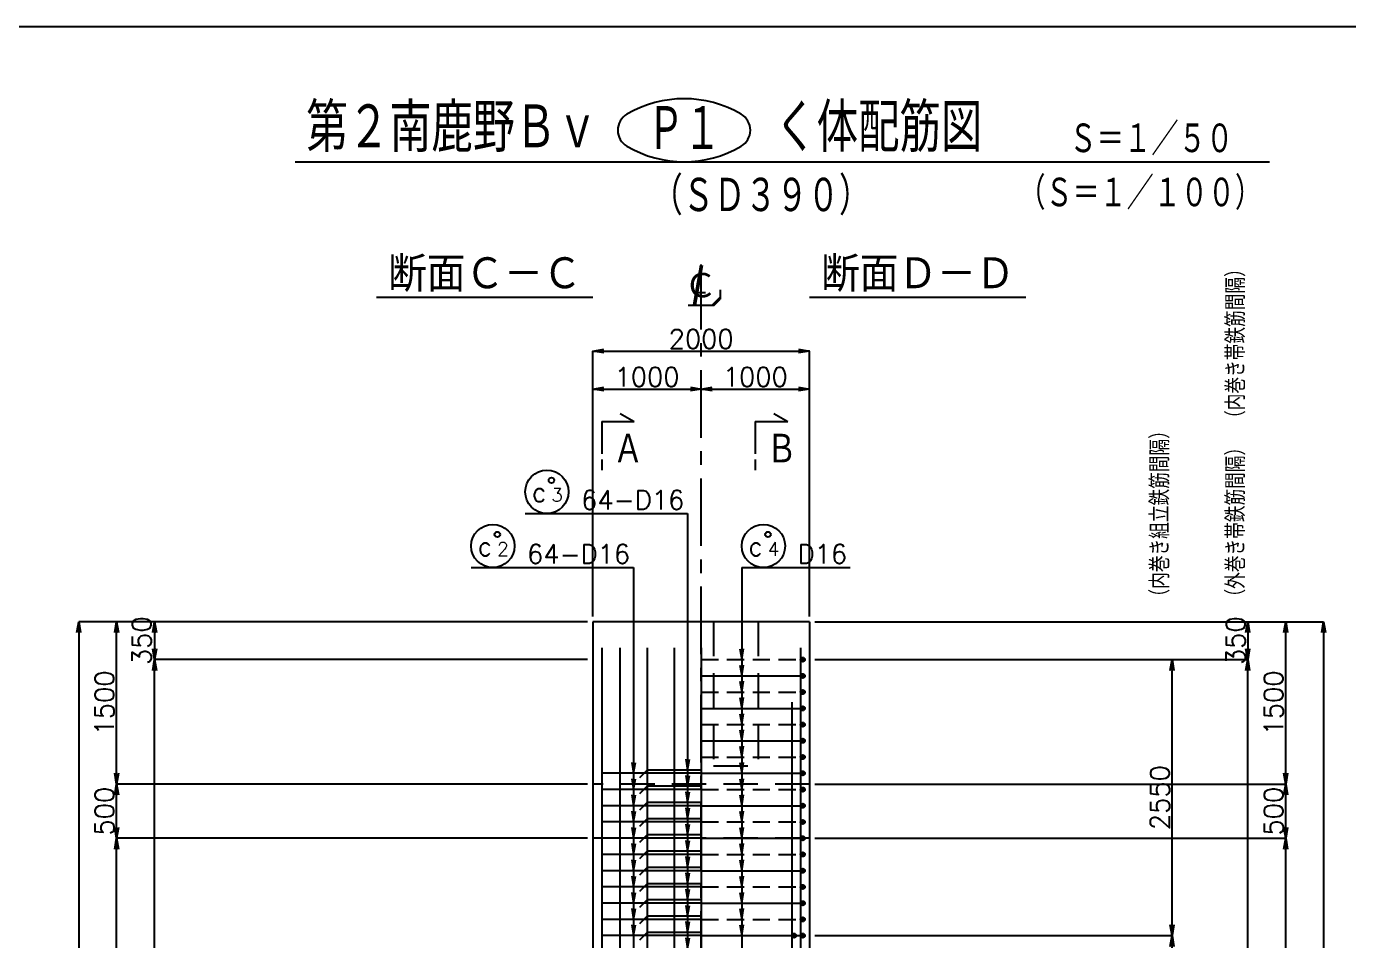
# Model space of a CAD drawing. Header units: millimetres. Extents: x -19525 to 20025, y -14225 to 14225.
# Drawn here: x -6733 to 5481, y 5405 to 13850 of the extents above; entities that cross this region are included whole.
import ezdxf
from ezdxf.enums import TextEntityAlignment as Align

# ---------------------------------------------------------------- set-up
doc = ezdxf.new("R2010")
doc.units = ezdxf.units.MM
doc.header["$PDMODE"] = 35
doc.linetypes.add('CENTER', pattern=[2, 1.25, -0.25, 0.25, -0.25])
doc.linetypes.add('HIDDEN2', pattern=[4.7625, 3.175, -1.5875])
for name, color, linetype in [('DIM-01', 2, 'Continuous'), ('DIM-02', 2, 'Continuous'), ('GAIKEI-01', 7, 'Continuous'), ('TEKKIN-01', 3, 'Continuous'), ('TEKKIN-02', 4, 'Continuous'), ('TEKKIN-03', 6, 'Continuous'), ('TEKKIN-04', 6, 'Continuous'), ('TEXT-01', 4, 'Continuous'), ('WAKU-01', 1, 'Continuous'), ('WAKU-02', 4, 'Continuous')]:
    doc.layers.add(name, color=color, linetype=linetype)
doc.styles.add('MS明朝', font='MS Mincho.ttf')
doc.styles.get("Standard").update_dxf_attribs({"font": 'txt.shx', "bigfont": 'bigfont.shx'})
doc.dimstyles.get("Standard").update_dxf_attribs({"dimscale": 50, "dimtxt": 3.5, "dimasz": 2, "dimexe": 0, "dimexo": 1, "dimgap": 0.5, "dimtad": 1, "dimdec": 0, "dimzin": 0, "dimdsep": 46, "dimtxsty": 'Standard', "dimblk1": 'OPEN', "dimblk2": 'OPEN', "dimsah": 1, "dimcen": 0, "dimclrd": 2, "dimclre": 2, "dimclrt": 6, "dimaunit": 1, "dimadec": 0, "dimazin": 0, "dimtfac": 1, "dimtdec": 4, "dimtix": 1, "dimtofl": 0, "dimtmove": 2, "dimatfit": 3, "dimldrblk": 'OPEN', "dimfxl": 0, "dimtolj": 1, "dimtzin": 0, "dimarcsym": 0})

# ---------------------------------------------------------------- blocks, each defined once
blk = doc.blocks.new('GROUP_2')
at = {"layer": 'WAKU-02', "color": 2, "linetype": 'Continuous'}
for centre, radius, start, end in [((-5265, 24280), 2084, 59.566, 120.434), ((-6148, 25782), 342, 120.434, 239.566), ((-4383, 25782), 342, 300.434, 419.566), ((-5265, 27284), 2084, 239.566, 300.434)]:
    blk.add_arc(centre, radius, start, end, dxfattribs=at)
blk = doc.blocks.new('_OPEN')
at = {"color": 0, "linetype": 'ByBlock'}
for p, q in [((-1, 0.17), (0, 0)), ((0, 0), (-1, -0.17)), ((0, 0), (-1, 0))]:
    blk.add_line(p, q, dxfattribs=at)
blk = doc.blocks.new('*D4')
at = {"color": 2, "linetype": 'ByBlock'}
for p, q in [((-1500, 8400), (-1500, 10850)), ((-1400, 10850), (400, 10850)), ((500, 8400), (500, 10850))]:
    blk.add_line(p, q, dxfattribs=at)
at = {"layer": 'DEFPOINTS', "color": 0, "linetype": 'ByBlock'}
for p in [(500, 10850), (-1500, 8350), (500, 8350)]:
    blk.add_point(p, dxfattribs=at)
at = {"color": 2, "linetype": 'ByBlock', "xscale": 100, "yscale": 100, "zscale": 100, "rotation": 180}
blk.add_blockref('_OPEN', (-1500, 10850), dxfattribs=at)
at = {"color": 2, "linetype": 'ByBlock', "xscale": 100, "yscale": 100, "zscale": 100}
blk.add_blockref('_OPEN', (500, 10850), dxfattribs=at)
at = {"color": 6, "linetype": 'ByBlock', "insert": (-500, 10962.5), "char_height": 175, "attachment_point": 5}
blk.add_mtext('\\A1;2000', dxfattribs=at)
blk = doc.blocks.new('*D7')
at = {"color": 2, "linetype": 'ByBlock'}
blk.add_line((-1400, 10500), (-600, 10500), dxfattribs=at)
at = {"layer": 'DEFPOINTS', "color": 0, "linetype": 'ByBlock'}
for p in [(-500, 10500), (-1500, 8350), (-500, 8350)]:
    blk.add_point(p, dxfattribs=at)
at = {"color": 2, "linetype": 'ByBlock', "xscale": 100, "yscale": 100, "zscale": 100, "rotation": 180}
blk.add_blockref('_OPEN', (-1500, 10500), dxfattribs=at)
at = {"color": 2, "linetype": 'ByBlock', "xscale": 100, "yscale": 100, "zscale": 100}
blk.add_blockref('_OPEN', (-500, 10500), dxfattribs=at)
at = {"color": 6, "linetype": 'ByBlock', "insert": (-1000, 10612.5), "char_height": 175, "attachment_point": 5}
blk.add_mtext('\\A1;1000', dxfattribs=at)
blk = doc.blocks.new('*D8')
at = {"color": 2, "linetype": 'ByBlock'}
blk.add_line((-400, 10500), (400, 10500), dxfattribs=at)
at = {"layer": 'DEFPOINTS', "color": 0, "linetype": 'ByBlock'}
for p in [(500, 10500), (-500, 8350), (500, 8350)]:
    blk.add_point(p, dxfattribs=at)
at = {"color": 2, "linetype": 'ByBlock', "xscale": 100, "yscale": 100, "zscale": 100, "rotation": 180}
blk.add_blockref('_OPEN', (-500, 10500), dxfattribs=at)
at = {"color": 2, "linetype": 'ByBlock', "xscale": 100, "yscale": 100, "zscale": 100}
blk.add_blockref('_OPEN', (500, 10500), dxfattribs=at)
at = {"color": 6, "linetype": 'ByBlock', "insert": (0, 10612.5), "char_height": 175, "attachment_point": 5}
blk.add_mtext('\\A1;1000', dxfattribs=at)
blk = doc.blocks.new('*D13')
at = {"color": 2, "linetype": 'ByBlock'}
for p, q in [((-1550, 8350), (-6250, 8350)), ((-6250, 8250), (-6250, -1350)), ((-1650, -1450), (-6250, -1450))]:
    blk.add_line(p, q, dxfattribs=at)
at = {"layer": 'DEFPOINTS', "color": 0, "linetype": 'ByBlock'}
for p in [(-1500, 8350), (-6250, -1450), (-1600, -1450)]:
    blk.add_point(p, dxfattribs=at)
at = {"color": 2, "linetype": 'ByBlock', "xscale": 100, "yscale": 100, "zscale": 100}
for p, rotation in [((-6250, 8350), 90.00000000000006), ((-6250, -1450), 270.0000000000001)]:
    blk.add_blockref('_OPEN', p, dxfattribs=dict(at, rotation=rotation))
at = {"color": 6, "linetype": 'ByBlock', "insert": (-6362.5, 3450), "char_height": 175, "attachment_point": 5, "rotation": 90}
blk.add_mtext('\\A1;9800', dxfattribs=at)
blk = doc.blocks.new('*D18')
at = {"color": 2, "linetype": 'ByBlock'}
for p, q in [((550, 8350), (5250, 8350)), ((5250, 8250), (5250, -1350)), ((650, -1450), (5250, -1450))]:
    blk.add_line(p, q, dxfattribs=at)
at = {"layer": 'DEFPOINTS', "color": 0, "linetype": 'ByBlock'}
for p in [(500, 8350), (600, -1450), (5250, -1450)]:
    blk.add_point(p, dxfattribs=at)
at = {"color": 2, "linetype": 'ByBlock', "xscale": 100, "yscale": 100, "zscale": 100}
for p, rotation in [((5250, 8350), 90.00000000000006), ((5250, -1450), 270.0000000000001)]:
    blk.add_blockref('_OPEN', p, dxfattribs=dict(at, rotation=rotation))
at = {"color": 6, "linetype": 'ByBlock', "insert": (5137.5, 3450), "char_height": 175, "attachment_point": 5, "rotation": 90}
blk.add_mtext('\\A1;9800', dxfattribs=at)
blk = doc.blocks.new('*D62')
at = {"color": 2, "linetype": 'ByBlock'}
blk.add_line((-5900, 6950), (-5900, 8250), dxfattribs=at)
at = {"layer": 'DEFPOINTS', "color": 0, "linetype": 'ByBlock'}
for p in [(-5900, 8350), (-1500, 8350), (-1500, 6850)]:
    blk.add_point(p, dxfattribs=at)
at = {"color": 2, "linetype": 'ByBlock', "xscale": 100, "yscale": 100, "zscale": 100}
for p, rotation in [((-5900, 8350), 90.00000000000006), ((-5900, 6850), 270.0000000000001)]:
    blk.add_blockref('_OPEN', p, dxfattribs=dict(at, rotation=rotation))
at = {"color": 6, "linetype": 'ByBlock', "insert": (-6012.5, 7600), "char_height": 175, "attachment_point": 5, "rotation": 90}
blk.add_mtext('\\A1;1500', dxfattribs=at)
blk = doc.blocks.new('*D61')
at = {"color": 2, "linetype": 'ByBlock'}
for p, q in [((-1550, 6850), (-5900, 6850)), ((-5900, 6450), (-5900, 6750))]:
    blk.add_line(p, q, dxfattribs=at)
at = {"layer": 'DEFPOINTS', "color": 0, "linetype": 'ByBlock'}
for p in [(-5900, 6850), (-1500, 6850), (-1500, 6350)]:
    blk.add_point(p, dxfattribs=at)
at = {"color": 2, "linetype": 'ByBlock', "xscale": 100, "yscale": 100, "zscale": 100}
for p, rotation in [((-5900, 6850), 90.00000000000006), ((-5900, 6350), 270.0000000000001)]:
    blk.add_blockref('_OPEN', p, dxfattribs=dict(at, rotation=rotation))
at = {"color": 6, "linetype": 'ByBlock', "insert": (-6012.5, 6600), "char_height": 175, "attachment_point": 5, "rotation": 90}
blk.add_mtext('\\A1;500', dxfattribs=at)
blk = doc.blocks.new('*D60')
at = {"color": 2, "linetype": 'ByBlock'}
for p, q in [((-1550, 6350), (-5900, 6350)), ((-5900, -1350), (-5900, 6250))]:
    blk.add_line(p, q, dxfattribs=at)
at = {"layer": 'DEFPOINTS', "color": 0, "linetype": 'ByBlock'}
for p in [(-5900, 6350), (-1500, 6350), (-1600, -1450)]:
    blk.add_point(p, dxfattribs=at)
at = {"color": 2, "linetype": 'ByBlock', "xscale": 100, "yscale": 100, "zscale": 100}
for p, rotation in [((-5900, 6350), 90.00000000000006), ((-5900, -1450), 270.0000000000001)]:
    blk.add_blockref('_OPEN', p, dxfattribs=dict(at, rotation=rotation))
at = {"color": 6, "linetype": 'ByBlock', "insert": (-6012.5, 2450), "char_height": 175, "attachment_point": 5, "rotation": 90}
blk.add_mtext('\\A1;7800', dxfattribs=at)
blk = doc.blocks.new('*D63')
at = {"color": 2, "linetype": 'ByBlock'}
blk.add_line((4900, 6950), (4900, 8250), dxfattribs=at)
at = {"layer": 'DEFPOINTS', "color": 0, "linetype": 'ByBlock'}
for p in [(500, 8350), (4900, 8350), (500, 6850)]:
    blk.add_point(p, dxfattribs=at)
at = {"color": 2, "linetype": 'ByBlock', "xscale": 100, "yscale": 100, "zscale": 100}
for p, rotation in [((4900, 8350), 90.00000000000006), ((4900, 6850), 270.0000000000001)]:
    blk.add_blockref('_OPEN', p, dxfattribs=dict(at, rotation=rotation))
at = {"color": 6, "linetype": 'ByBlock', "insert": (4787.5, 7600), "char_height": 175, "attachment_point": 5, "rotation": 90}
blk.add_mtext('\\A1;1500', dxfattribs=at)
blk = doc.blocks.new('*D64')
at = {"color": 2, "linetype": 'ByBlock'}
for p, q in [((550, 6850), (4900, 6850)), ((4900, 6450), (4900, 6750))]:
    blk.add_line(p, q, dxfattribs=at)
at = {"layer": 'DEFPOINTS', "color": 0, "linetype": 'ByBlock'}
for p in [(500, 6850), (4900, 6850), (500, 6350)]:
    blk.add_point(p, dxfattribs=at)
at = {"color": 2, "linetype": 'ByBlock', "xscale": 100, "yscale": 100, "zscale": 100}
for p, rotation in [((4900, 6850), 90.00000000000006), ((4900, 6350), 270.0000000000001)]:
    blk.add_blockref('_OPEN', p, dxfattribs=dict(at, rotation=rotation))
at = {"color": 6, "linetype": 'ByBlock', "insert": (4787.5, 6600), "char_height": 175, "attachment_point": 5, "rotation": 90}
blk.add_mtext('\\A1;500', dxfattribs=at)
blk = doc.blocks.new('*D65')
at = {"color": 2, "linetype": 'ByBlock'}
for p, q in [((550, 6350), (4900, 6350)), ((4900, -1350), (4900, 6250))]:
    blk.add_line(p, q, dxfattribs=at)
at = {"layer": 'DEFPOINTS', "color": 0, "linetype": 'ByBlock'}
for p in [(500, 6350), (4900, 6350), (600, -1450)]:
    blk.add_point(p, dxfattribs=at)
at = {"color": 2, "linetype": 'ByBlock', "xscale": 100, "yscale": 100, "zscale": 100}
for p, rotation in [((4900, 6350), 90.00000000000006), ((4900, -1450), 270.0000000000001)]:
    blk.add_blockref('_OPEN', p, dxfattribs=dict(at, rotation=rotation))
at = {"color": 6, "linetype": 'ByBlock', "insert": (4787.5, 2450), "char_height": 175, "attachment_point": 5, "rotation": 90}
blk.add_mtext('\\A1;7800', dxfattribs=at)
blk = doc.blocks.new('*D81')
at = {"color": 2, "linetype": 'ByBlock'}
for p, q in [((-1550, 8000), (-5550, 8000)), ((-5550, -1350), (-5550, 7900))]:
    blk.add_line(p, q, dxfattribs=at)
at = {"layer": 'DEFPOINTS', "color": 0, "linetype": 'ByBlock'}
for p in [(-5550, 8000), (-1500, 8000), (-1600, -1450)]:
    blk.add_point(p, dxfattribs=at)
at = {"color": 2, "linetype": 'ByBlock', "xscale": 100, "yscale": 100, "zscale": 100}
for p, rotation in [((-5550, 8000), 90.00000000000006), ((-5550, -1450), 270.0000000000001)]:
    blk.add_blockref('_OPEN', p, dxfattribs=dict(at, rotation=rotation))
at = {"color": 6, "linetype": 'ByBlock', "insert": (-5662.5, 3275), "char_height": 175, "attachment_point": 5, "rotation": 90}
blk.add_mtext('\\A1;63x150=9450', dxfattribs=at)
blk = doc.blocks.new('*D82')
at = {"color": 2, "linetype": 'ByBlock'}
blk.add_line((-5550, 8250), (-5550, 8100), dxfattribs=at)
at = {"layer": 'DEFPOINTS', "color": 0, "linetype": 'ByBlock'}
for p in [(-1500, 8350), (-5550, 8000), (-1500, 8000)]:
    blk.add_point(p, dxfattribs=at)
at = {"color": 2, "linetype": 'ByBlock', "xscale": 100, "yscale": 100, "zscale": 100}
for p, rotation in [((-5550, 8350), 90.00000000000006), ((-5550, 8000), 270.0000000000001)]:
    blk.add_blockref('_OPEN', p, dxfattribs=dict(at, rotation=rotation))
at = {"color": 6, "linetype": 'ByBlock', "insert": (-5668, 8175), "char_height": 175, "attachment_point": 5, "rotation": 90}
blk.add_mtext('\\A1;350', dxfattribs=at)
blk = doc.blocks.new('*D87')
at = {"color": 2, "linetype": 'ByBlock'}
blk.add_line((4550, 8250), (4550, 8100), dxfattribs=at)
at = {"layer": 'DEFPOINTS', "color": 0, "linetype": 'ByBlock'}
for p in [(500, 8350), (500, 8000), (4550, 8000)]:
    blk.add_point(p, dxfattribs=at)
at = {"color": 2, "linetype": 'ByBlock', "xscale": 100, "yscale": 100, "zscale": 100}
for p, rotation in [((4550, 8350), 90.00000000000006), ((4550, 8000), 270.0000000000001)]:
    blk.add_blockref('_OPEN', p, dxfattribs=dict(at, rotation=rotation))
at = {"color": 6, "linetype": 'ByBlock', "insert": (4437.5, 8175), "char_height": 175, "attachment_point": 5, "rotation": 90}
blk.add_mtext('\\A1;350', dxfattribs=at)
blk = doc.blocks.new('*D86')
at = {"color": 2, "linetype": 'ByBlock'}
for p, q in [((550, 8000), (4550, 8000)), ((4550, -1350), (4550, 7900))]:
    blk.add_line(p, q, dxfattribs=at)
at = {"layer": 'DEFPOINTS', "color": 0, "linetype": 'ByBlock'}
for p in [(500, 8000), (4550, 8000), (600, -1450)]:
    blk.add_point(p, dxfattribs=at)
at = {"color": 2, "linetype": 'ByBlock', "xscale": 100, "yscale": 100, "zscale": 100}
for p, rotation in [((4550, 8000), 90.00000000000006), ((4550, -1450), 270.0000000000001)]:
    blk.add_blockref('_OPEN', p, dxfattribs=dict(at, rotation=rotation))
at = {"color": 6, "linetype": 'ByBlock', "insert": (4437.5, 3275), "char_height": 175, "attachment_point": 5, "rotation": 90}
blk.add_mtext('\\A1;63x150=9450', dxfattribs=at)
blk = doc.blocks.new('*D132')
at = {"color": 2, "linetype": 'ByBlock'}
for p, q in [((550, 5450), (3850, 5450)), ((3850, -2850), (3850, 5350)), ((3550, -2950), (3850, -2950))]:
    blk.add_line(p, q, dxfattribs=at)
at = {"layer": 'DEFPOINTS', "color": 0, "linetype": 'ByBlock'}
for p in [(500, 5450), (3850, 5450), (3500, -2950)]:
    blk.add_point(p, dxfattribs=at)
at = {"color": 2, "linetype": 'ByBlock', "xscale": 100, "yscale": 100, "zscale": 100}
for p, rotation in [((3850, 5450), 90.00000000000006), ((3850, -2950), 270.0000000000001)]:
    blk.add_blockref('_OPEN', p, dxfattribs=dict(at, rotation=rotation))
at = {"color": 6, "linetype": 'ByBlock', "insert": (3737.5, 1250), "char_height": 175, "attachment_point": 5, "rotation": 90}
blk.add_mtext('\\A1;4x2100=8400', dxfattribs=at)
blk = doc.blocks.new('*D133')
at = {"color": 2, "linetype": 'ByBlock'}
blk.add_line((3850, 5550), (3850, 7900), dxfattribs=at)
at = {"layer": 'DEFPOINTS', "color": 0, "linetype": 'ByBlock'}
for p in [(500, 8000), (3850, 8000), (500, 5450)]:
    blk.add_point(p, dxfattribs=at)
at = {"color": 2, "linetype": 'ByBlock', "xscale": 100, "yscale": 100, "zscale": 100}
for p, rotation in [((3850, 8000), 90.00000000000006), ((3850, 5450), 270.0000000000001)]:
    blk.add_blockref('_OPEN', p, dxfattribs=dict(at, rotation=rotation))
at = {"color": 6, "linetype": 'ByBlock', "insert": (3737.5, 6725), "char_height": 175, "attachment_point": 5, "rotation": 90}
blk.add_mtext('\\A1;2550', dxfattribs=at)

msp = doc.modelspace()

# ---------------------------------------------------------------- linework, layer by layer
at = {"layer": 'DIM-02', "color": 6}
for p, q in [((-507.5, 11641.6), (-572.2, 11275)), ((-507.5, 11641.6), (-572.2, 11275)), ((-507.5, 11641.6), (-572.2, 11275)), ((-507.5, 11641.6), (-572.2, 11275)), ((-492.1, 11641.6), (-556.7, 11275)), ((-492.1, 11641.6), (-556.7, 11275)), ((-534.3, 11391.6), (-460, 11391.6)), ((-534.3, 11391.6), (-460, 11391.6)), ((-323.6, 11416.8), (-323.6, 11330.3)), ((-323.6, 11416.8), (-323.6, 11330.3)), ((-621, 11275), (-379, 11275)), ((-621, 11275), (-379, 11275)), ((-397.2, 11275), (-323.6, 11348.5)), ((-397.2, 11275), (-323.6, 11348.5)), ((-379, 11275), (-323.6, 11330.3)), ((-379, 11275), (-323.6, 11330.3))]:
    msp.add_line(p, q, dxfattribs=at)
at = {"layer": 'DIM-02'}
for p, q in [((-2125, 9350), (-625, 9350)), ((-2625, 8850), (-1125, 8850)), ((-125, 8850), (875, 8850))]:
    msp.add_line(p, q, dxfattribs=at)
at = {"layer": 'DIM-02', "ltscale": 100}
for p, q in [((-625, 9350), (-625, -2920)), ((-1125, 8850), (-1125, -2950)), ((-125, 8850), (-125, -2950))]:
    msp.add_line(p, q, dxfattribs=at)
at = {"layer": 'DIM-02'}
for centre in [(-1925, 9550), (-2425, 9050), (75, 9050)]:
    msp.add_circle(centre, 200, dxfattribs=at)
at = {"layer": 'DIM-02', "color": 6}
for centre in [(-1882.9, 9656.7), (-2382.9, 9156.7), (117.1, 9156.7)]:
    msp.add_circle(centre, 25, dxfattribs=at)
at = {"layer": 'GAIKEI-01', "color": 2, "linetype": 'CENTER', "ltscale": 500}
msp.add_line((-500, -4950), (-500, 11650), dxfattribs=at)
at = {"layer": 'GAIKEI-01', "ltscale": 100}
for p, q in [((-1500, 8350), (-1500, -1450)), ((500, 8350), (-1500, 8350)), ((500, 8350), (500, -1450))]:
    msp.add_line(p, q, dxfattribs=at)
at = {"layer": 'GAIKEI-01', "linetype": 'HIDDEN2', "ltscale": 100}
for p, q in [((-385, 8350), (-385, 7020)), ((25, 8350), (25, 7020)), ((-385, 7020), (25, 7020)), ((500, 6850), (-1500, 6850)), ((500, 6350), (-1500, 6350))]:
    msp.add_line(p, q, dxfattribs=at)
at = {"layer": 'TEKKIN-01', "ltscale": 100}
for p, q in [((-1418, 8108), (-1418, -3692)), ((418, 8108), (418, -3692)), ((338, 7608), (338, -3692))]:
    msp.add_line(p, q, dxfattribs=at)
at = {"layer": 'TEKKIN-01'}
for centre, radius in [((438, 8000), 20), ((438, 8000), 10), ((438, 7850), 20), ((438, 7850), 10), ((438, 7700), 20), ((438, 7700), 10), ((438, 7550), 20), ((438, 7550), 10), ((438, 7400), 20), ((438, 7400), 10), ((438, 7250), 20), ((438, 7250), 10), ((438, 7100), 20), ((438, 7100), 10), ((438, 6950), 20), ((438, 6950), 10), ((438, 6800), 20), ((438, 6800), 10), ((438, 6650), 20), ((438, 6650), 10), ((438, 6500), 20), ((438, 6500), 10), ((438, 6350), 20), ((438, 6350), 10), ((438, 6200), 20), ((438, 6200), 10), ((438, 6050), 20), ((438, 6050), 10), ((438, 5900), 20), ((438, 5900), 10), ((438, 5750), 20), ((438, 5750), 10), ((438, 5600), 20), ((438, 5600), 10), ((358, 5450), 20), ((358, 5450), 10), ((438, 5450), 20), ((438, 5450), 10)]:
    msp.add_circle(centre, radius, dxfattribs=at)
at = {"layer": 'TEKKIN-02', "ltscale": 100}
for p, q in [((-1250, 8108), (-1250, -3808)), ((-1000, 8108), (-1000, -3808)), ((-750, 8108), (-750, -3808)), ((-500, 8108), (-500, -3808))]:
    msp.add_line(p, q, dxfattribs=at)
at = {"layer": 'TEKKIN-03', "linetype": 'HIDDEN2', "ltscale": 50}
for p, q in [((-500, 8000), (418, 8000)), ((-500, 7700), (418, 7700)), ((-500, 7400), (418, 7400)), ((-500, 7100), (418, 7100)), ((-500, 6800), (418, 6800)), ((-500, 6500), (418, 6500)), ((-500, 6200), (418, 6200)), ((-500, 5900), (418, 5900)), ((-500, 5600), (418, 5600))]:
    msp.add_line(p, q, dxfattribs=at)
at = {"layer": 'TEKKIN-03', "ltscale": 100}
for p, q in [((-500, 7850), (418, 7850)), ((-500, 7550), (418, 7550)), ((-500, 7250), (418, 7250)), ((-500, 6950), (-1418, 6950)), ((-500, 6950), (418, 6950)), ((-500, 6800), (-1418, 6800)), ((-500, 6650), (-1418, 6650)), ((-500, 6650), (418, 6650)), ((-500, 6500), (-1418, 6500)), ((-500, 6350), (-1418, 6350)), ((-500, 6350), (418, 6350)), ((-500, 6200), (-1418, 6200)), ((-500, 6050), (-1418, 6050)), ((-500, 6050), (418, 6050)), ((-500, 5900), (-1418, 5900)), ((-500, 5750), (-1418, 5750)), ((-500, 5750), (418, 5750)), ((-500, 5600), (-1418, 5600)), ((-500, 5450), (-1418, 5450)), ((-500, 5450), (418, 5450))]:
    msp.add_line(p, q, dxfattribs=at)
at = {"layer": 'TEKKIN-04', "ltscale": 100}
for p, q in [((-1000, 6980), (-1070.7, 6909.3)), ((-500, 6980), (-1000, 6980)), ((-1000, 6830), (-1070.7, 6759.3)), ((-500, 6830), (-1000, 6830)), ((-1000, 6680), (-1070.7, 6609.3)), ((-500, 6680), (-1000, 6680)), ((-1000, 6530), (-1070.7, 6459.3)), ((-500, 6530), (-1000, 6530)), ((-1000, 6380), (-1070.7, 6309.3)), ((-500, 6380), (-1000, 6380)), ((-1000, 6230), (-1070.7, 6159.3)), ((-500, 6230), (-1000, 6230)), ((-1000, 6080), (-1070.7, 6009.3)), ((-500, 6080), (-1000, 6080)), ((-1000, 5930), (-1070.7, 5859.3)), ((-500, 5930), (-1000, 5930)), ((-1000, 5780), (-1070.7, 5709.3)), ((-500, 5780), (-1000, 5780)), ((-1000, 5630), (-1070.7, 5559.3)), ((-500, 5630), (-1000, 5630)), ((-1000, 5480), (-1070.7, 5409.3)), ((-500, 5480), (-1000, 5480))]:
    msp.add_line(p, q, dxfattribs=at)
at = {"layer": 'TEXT-01'}
msp.add_line((-4250, 12600), (4750, 12600), dxfattribs=at)
at = {"layer": 'TEXT-01', "color": 4}
for p, q in [((-3500, 11350), (-1500, 11350)), ((500, 11350), (2500, 11350)), ((-1247.9, 10275), (-1118, 10200)), ((170.1, 10275), (300, 10200)), ((-1418, 10200), (-1418, 9900)), ((-1418, 10200), (-1118, 10200)), ((0, 10200), (0, 9900)), ((0, 10200), (300, 10200)), ((-1418, 9850), (-1418, 9750)), ((0, 9850), (0, 9750))]:
    msp.add_line(p, q, dxfattribs=at)
at = {"layer": 'WAKU-01'}
msp.add_line((-19525, 13850), (20025, 13850), dxfattribs=at)

# ---------------------------------------------------------------- block references
at = {"layer": 'DIM-02', "xscale": -100, "yscale": 100, "zscale": 100, "rotation": 90.00000000000007}
for p in [(-125, 8000), (-125, 7850), (-125, 7700), (-125, 7550), (-125, 7400), (-125, 7250), (-125, 7100), (-1125, 6950), (-625, 6980), (-125, 6950), (-1125, 6800), (-625, 6830), (-125, 6800), (-1125, 6650), (-625, 6680), (-125, 6650), (-1125, 6500), (-625, 6530), (-125, 6500), (-625, 6380), (-1125, 6350), (-125, 6350), (-1125, 6200), (-625, 6230), (-125, 6200), (-1125, 6050), (-625, 6080), (-125, 6050), (-1125, 5900), (-625, 5930), (-125, 5900), (-625, 5780), (-1125, 5750), (-125, 5750), (-1125, 5600), (-625, 5630), (-125, 5600), (-1125, 5450), (-625, 5480), (-125, 5450), (-625, 5330)]:
    msp.add_blockref('_OPEN', p, dxfattribs=at)
at = {"layer": 'TEXT-01', "color": 2, "xscale": 0.5, "yscale": 0.5, "zscale": 0.5}
msp.add_blockref('GROUP_2', (1975, 0), dxfattribs=at)

# ---------------------------------------------------------------- texts
at = {"layer": 'DIM-01', "color": 6, "width": 0.8}
for s, p in [('（内巻き帯鉄筋間隔）', (4525, 10150)), ('（内巻き組立鉄筋間隔）', (3825, 8500)), ('（外巻き帯鉄筋間隔）', (4525, 8500))]:
    msp.add_text(s, height=175, rotation=90, dxfattribs=at).set_placement(p)
at = {"layer": 'DIM-02', "color": 6, "style": 'MS明朝'}
msp.add_text('Ｃ', height=225, dxfattribs=at).set_placement((-659.7, 11347.6))
at = {"layer": 'DIM-02', "color": 6}
for s, height, p in [('c', 175, (-2064.8, 9460)), ('3', 125, (-1884.8, 9460)), ('64-D16', 175, (-1608.8, 9388.4)), ('c', 175, (-2564.8, 8960)), ('2', 125, (-2384.8, 8960)), ('64-D16', 175, (-2108.8, 8888.4)), ('c', 175, (-64.8, 8960)), ('4', 125, (115.2, 8960)), ('D16', 175, (391.2, 8888.4))]:
    msp.add_text(s, height=height, dxfattribs=at).set_placement(p)
at = {"layer": 'TEXT-01'}
for s, height, width, p, p2 in [('第２南鹿野Ｂｖ', 450, 0.75, (-4150, 12690), (-1450, 12690)), ('Ｐ１', 450, 0.865385, (-995.2, 12675), (-320.2, 12675)), ('く体配筋図', 450, 0.75, (184.8, 12690), (2097.3, 12690)), ('Ｓ＝１／５０', 300, 0.75, (2901, 12660), (4416, 12660)), ('（Ｓ＝１／１００）', 300, 0.75, (2431, 12160), (4681, 12160))]:
    msp.add_text(s, height=height, dxfattribs=dict(at, width=width)).set_placement(p, p2, align=Align.FIT)
at = {"layer": 'TEXT-01', "width": 0.75}
msp.add_text('（ＳＤ３９０）', height=350, dxfattribs=at).set_placement((-959.1, 12110))
at = {"layer": 'TEXT-01', "color": 4}
for s, p in [('断面Ｃ－Ｃ', (-3392.4, 11400)), ('断面Ｄ－Ｄ', (607.6, 11400))]:
    msp.add_text(s, height=325, dxfattribs=at).set_placement(p)
at = {"layer": 'TEXT-01', "color": 4, "width": 0.8475}
for s, p in [('Ａ', (-1314.2, 9793.4)), ('Ｂ', (103.8, 9793.4))]:
    msp.add_text(s, height=300, dxfattribs=at).set_placement(p)

# ---------------------------------------------------------------- dimensions: what is measured, and where the dimension line sits
at = {"layer": 'DIM-01'}
for base, p1, p2, angle, override, picture, middle in [((500, 10850), (-1500, 8350), (500, 8350), 0, {"dimblk1": 'OPEN', "dimblk2": 'OPEN'}, '*D4', (-500, 10962.5)), ((-500, 10500), (-1500, 8350), (-500, 8350), 0, {"dimblk1": 'OPEN', "dimblk2": 'OPEN', "dimse1": 1, "dimse2": 1}, '*D7', (-1000, 10612.5)), ((500, 10500), (-500, 8350), (500, 8350), 0, {"dimblk1": 'OPEN', "dimblk2": 'OPEN', "dimse1": 1, "dimse2": 1}, '*D8', (0, 10612.5)), ((-6250, -1450), (-1500, 8350), (-1600, -1450), 90, {"dimblk1": 'OPEN', "dimblk2": 'OPEN'}, '*D13', (-6362.5, 3450)), ((-5900, 8350), (-1500, 6850), (-1500, 8350), 90, {"dimblk1": 'OPEN', "dimblk2": 'OPEN', "dimse1": 1, "dimse2": 1}, '*D62', (-6012.5, 7600)), ((5250, -1450), (500, 8350), (600, -1450), 270, {"dimblk1": 'OPEN', "dimblk2": 'OPEN'}, '*D18', (5137.5, 3450)), ((4900, 8350), (500, 6850), (500, 8350), 270, {"dimblk1": 'OPEN', "dimblk2": 'OPEN', "dimse1": 1, "dimse2": 1}, '*D63', (4787.5, 7600)), ((3850, 8000), (500, 5450), (500, 8000), 90, {"dimblk1": 'OPEN', "dimblk2": 'OPEN', "dimse1": 1, "dimse2": 1}, '*D133', (3737.5, 6725)), ((-5900, 6850), (-1500, 6350), (-1500, 6850), 90, {"dimblk1": 'OPEN', "dimblk2": 'OPEN', "dimse1": 1}, '*D61', (-6012.5, 6600)), ((4900, 6850), (500, 6350), (500, 6850), 270, {"dimblk1": 'OPEN', "dimblk2": 'OPEN', "dimse1": 1}, '*D64', (4787.5, 6600)), ((-5900, 6350), (-1600, -1450), (-1500, 6350), 90, {"dimblk1": 'OPEN', "dimblk2": 'OPEN', "dimse1": 1}, '*D60', (-6012.5, 2450)), ((4900, 6350), (600, -1450), (500, 6350), 270, {"dimblk1": 'OPEN', "dimblk2": 'OPEN', "dimse1": 1}, '*D65', (4787.5, 2450))]:
    dim = msp.add_linear_dim(base=base, p1=p1, p2=p2, angle=angle, dimstyle='Standard', override=override, dxfattribs=at)
    dim.commit()
    dim.dimension.update_dxf_attribs({"geometry": picture, "text_midpoint": middle})
for base, p1, p2, angle, picture, middle in [((-5550, 8000), (-1500, 8350), (-1500, 8000), 90, '*D82', (-5668, 8175)), ((4550, 8000), (500, 8350), (500, 8000), 270, '*D87', (4437.5, 8175))]:
    dim = msp.add_linear_dim(base=base, p1=p1, p2=p2, angle=angle, dimstyle='Standard', override={"dimblk1": 'OPEN', "dimblk2": 'OPEN', "dimse1": 1, "dimse2": 1}, dxfattribs=at)
    dim.commit()
    dim.dimension.update_dxf_attribs({"geometry": picture, "text_midpoint": middle, "dimtype": 160})
for base, p1, p2, angle, text, override, picture, middle in [((-5550, 8000), (-1600, -1450), (-1500, 8000), 90, '63x150=<>', {"dimblk1": 'OPEN', "dimblk2": 'OPEN', "dimse1": 1}, '*D81', (-5662.5, 3275)), ((4550, 8000), (600, -1450), (500, 8000), 270, '63x150=<>', {"dimblk1": 'OPEN', "dimblk2": 'OPEN', "dimse1": 1}, '*D86', (4437.5, 3275)), ((3850, 5450), (3500, -2950), (500, 5450), 90, '4x2100=<>', {"dimblk1": 'OPEN', "dimblk2": 'OPEN'}, '*D132', (3737.5, 1250))]:
    dim = msp.add_linear_dim(base=base, p1=p1, p2=p2, angle=angle, text=text, dimstyle='Standard', override=override, dxfattribs=at)
    dim.commit()
    dim.dimension.update_dxf_attribs({"geometry": picture, "text_midpoint": middle})

doc.saveas('drawing.dxf')
